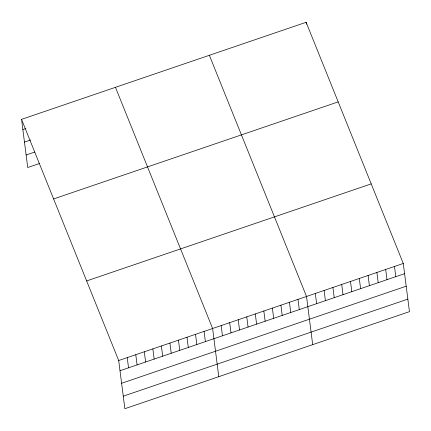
<?xml version="1.0" encoding="UTF-8"?>
<svg xmlns="http://www.w3.org/2000/svg" width="431" height="431" viewBox="0 0 431 431"><rect width="100%" height="100%" fill="white"/><g stroke="black" fill="none" stroke-linecap="round" stroke-linejoin="round"><path stroke-width="0.65" d="M21.55 119.349L306.129 22.293L403.276 263.47L409.45 311.651L124.871 408.707L118.697 360.526L21.55 119.349L27.724 167.53L39.307 163.581M22.859 129.559L25.908 128.519M24.465 142.09L30.563 140.01M26.119 154.998L34.652 152.089M53.611 198.939L338.19 101.883M86.642 280.937L371.22 183.881M118.697 360.526L403.276 263.47M120.007 370.73L404.585 273.674M121.612 383.261L406.191 286.206M123.266 396.175L407.845 299.119M209.374 55.292L306.522 296.469L312.696 344.649M115.46 87.321L212.612 328.497L218.781 376.678M394.484 266.471L395.787 276.675M385.686 269.472L386.995 279.676M376.888 272.467L378.197 282.677M368.096 275.468L369.399 285.678M359.298 278.469L360.607 288.678M350.5 281.47L351.809 291.674M341.708 284.471L343.011 294.675M306.129 22.293L306.376 24.206M332.91 287.472L334.219 297.676M324.112 290.467L325.421 300.676M315.32 293.468L316.623 303.677M297.983 299.378L299.292 309.587M289.449 302.293L290.753 312.497M280.91 305.202L282.219 315.411M272.37 308.117L273.68 318.32M263.837 311.026L265.14 321.235M255.297 313.94L256.607 324.144M246.758 316.85L248.067 327.059M238.224 319.764L239.528 329.968M229.685 322.674L230.994 332.883M221.146 325.583L222.455 335.792M204.073 331.407L205.382 341.616M195.534 334.321L196.843 344.525M187 337.231L188.304 347.44M178.461 340.145L179.77 350.349M169.922 343.054L171.231 353.264M161.388 345.969L162.692 356.173M152.849 348.878L154.158 359.088M144.31 351.793L145.619 361.997M135.776 354.702L137.08 364.912M127.237 357.611L128.546 367.821"/></g></svg>
